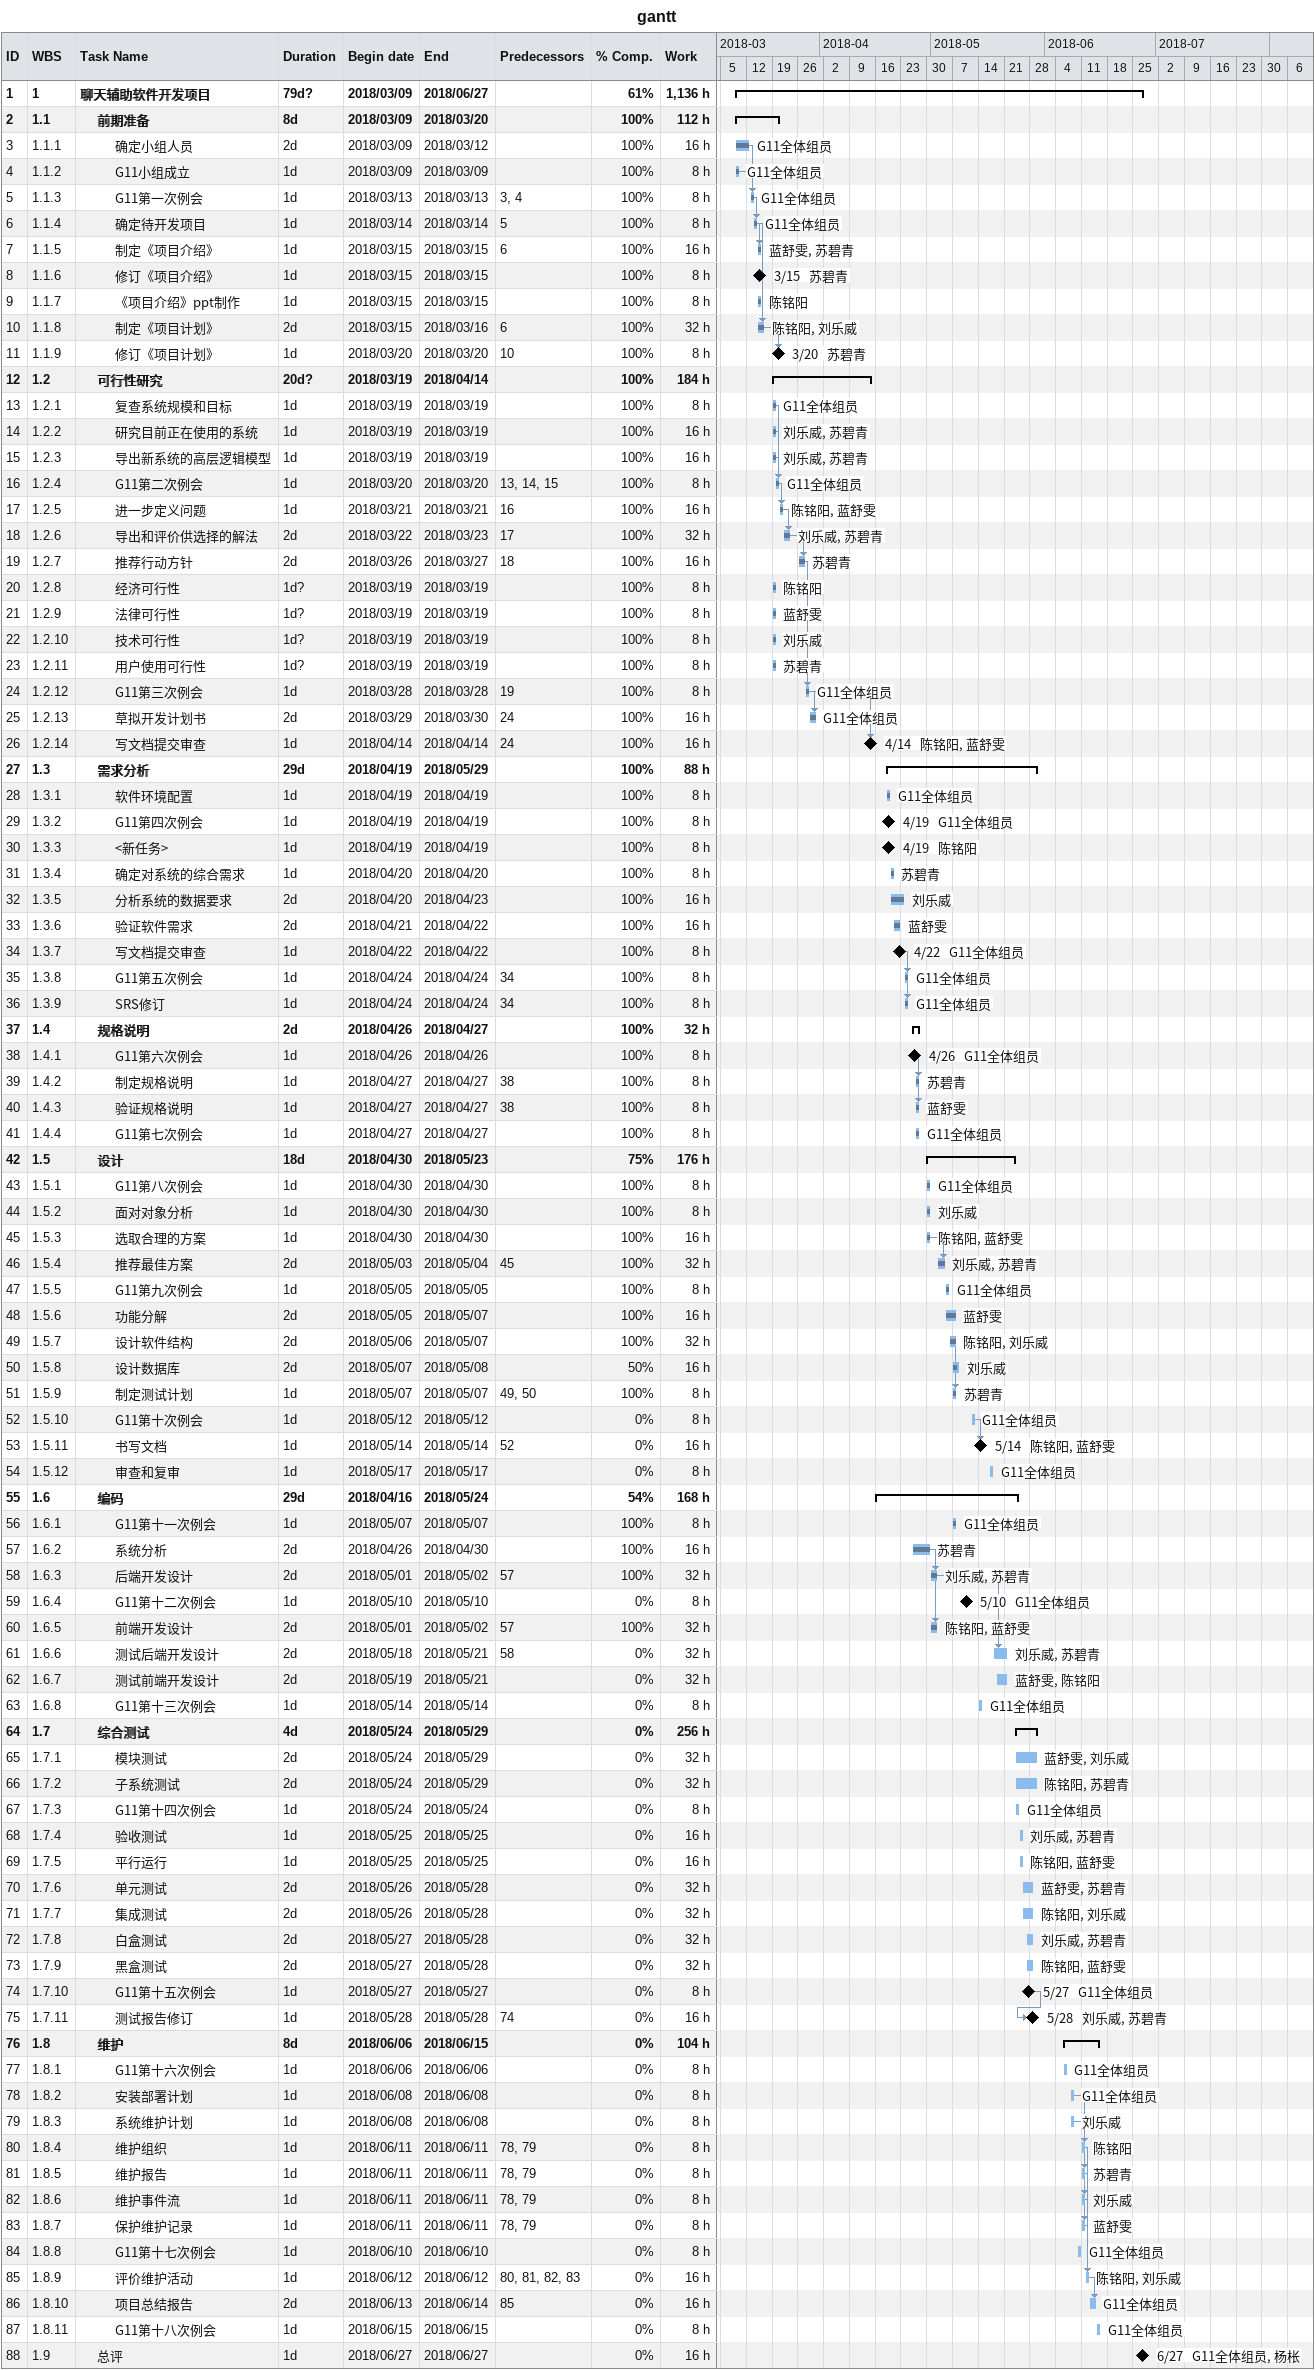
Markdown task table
gantt

| ID | WBS | Task | Duration | Start | Finish | Predecessors | Resources | % complete | Work (h) |
|---|---|---|---|---|---|---|---|---|---|
| 1 | 1 | **聊天辅助软件开发项目** | 79d? | 2018-03-09 | 2018-06-27 |  |  | 61 | 1136 |
| 2 | 1.1 | **前期准备** | 8d | 2018-03-09 | 2018-03-20 |  |  | 100 | 112 |
| 3 | 1.1.1 | 确定小组人员 | 2d | 2018-03-09 | 2018-03-12 |  | G11全体组员 | 100 | 16 |
| 4 | 1.1.2 | G11小组成立 | 1d | 2018-03-09 | 2018-03-09 |  | G11全体组员 | 100 | 8 |
| 5 | 1.1.3 | G11第一次例会 | 1d | 2018-03-13 | 2018-03-13 | 3, 4 | G11全体组员 | 100 | 8 |
| 6 | 1.1.4 | 确定待开发项目 | 1d | 2018-03-14 | 2018-03-14 | 5 | G11全体组员 | 100 | 8 |
| 7 | 1.1.5 | 制定《项目介绍》 | 1d | 2018-03-15 | 2018-03-15 | 6 | 蓝舒雯, 苏碧青 | 100 | 16 |
| 8 | 1.1.6 | 修订《项目介绍》 | 1d | 2018-03-15 | 2018-03-15 |  | 苏碧青 | 100 | 8 |
| 9 | 1.1.7 | 《项目介绍》ppt制作 | 1d | 2018-03-15 | 2018-03-15 |  | 陈铭阳 | 100 | 8 |
| 10 | 1.1.8 | 制定《项目计划》 | 2d | 2018-03-15 | 2018-03-16 | 6 | 陈铭阳, 刘乐威 | 100 | 32 |
| 11 | 1.1.9 | 修订《项目计划》 | 1d | 2018-03-20 | 2018-03-20 | 10 | 苏碧青 | 100 | 8 |
| 12 | 1.2 | **可行性研究** | 20d? | 2018-03-19 | 2018-04-14 |  |  | 100 | 184 |
| 13 | 1.2.1 | 复查系统规模和目标 | 1d | 2018-03-19 | 2018-03-19 |  | G11全体组员 | 100 | 8 |
| 14 | 1.2.2 | 研究目前正在使用的系统 | 1d | 2018-03-19 | 2018-03-19 |  | 刘乐威, 苏碧青 | 100 | 16 |
| 15 | 1.2.3 | 导出新系统的高层逻辑模型 | 1d | 2018-03-19 | 2018-03-19 |  | 刘乐威, 苏碧青 | 100 | 16 |
| 16 | 1.2.4 | G11第二次例会 | 1d | 2018-03-20 | 2018-03-20 | 13, 14, 15 | G11全体组员 | 100 | 8 |
| 17 | 1.2.5 | 进一步定义问题 | 1d | 2018-03-21 | 2018-03-21 | 16 | 陈铭阳, 蓝舒雯 | 100 | 16 |
| 18 | 1.2.6 | 导出和评价供选择的解法 | 2d | 2018-03-22 | 2018-03-23 | 17 | 刘乐威, 苏碧青 | 100 | 32 |
| 19 | 1.2.7 | 推荐行动方针 | 2d | 2018-03-26 | 2018-03-27 | 18 | 苏碧青 | 100 | 16 |
| 20 | 1.2.8 | 经济可行性 | 1d? | 2018-03-19 | 2018-03-19 |  | 陈铭阳 | 100 | 8 |
| 21 | 1.2.9 | 法律可行性 | 1d? | 2018-03-19 | 2018-03-19 |  | 蓝舒雯 | 100 | 8 |
| 22 | 1.2.10 | 技术可行性 | 1d? | 2018-03-19 | 2018-03-19 |  | 刘乐威 | 100 | 8 |
| 23 | 1.2.11 | 用户使用可行性 | 1d? | 2018-03-19 | 2018-03-19 |  | 苏碧青 | 100 | 8 |
| 24 | 1.2.12 | G11第三次例会 | 1d | 2018-03-28 | 2018-03-28 | 19 | G11全体组员 | 100 | 8 |
| 25 | 1.2.13 | 草拟开发计划书 | 2d | 2018-03-29 | 2018-03-30 | 24 | G11全体组员 | 100 | 16 |
| 26 | 1.2.14 | 写文档提交审查 | 1d | 2018-04-14 | 2018-04-14 | 24 | 陈铭阳, 蓝舒雯 | 100 | 16 |
| 27 | 1.3 | **需求分析** | 29d | 2018-04-19 | 2018-05-29 |  |  | 100 | 88 |
| 28 | 1.3.1 | 软件环境配置 | 1d | 2018-04-19 | 2018-04-19 |  | G11全体组员 | 100 | 8 |
| 29 | 1.3.2 | G11第四次例会 | 1d | 2018-04-19 | 2018-04-19 |  | G11全体组员 | 100 | 8 |
| 30 | 1.3.3 | <新任务> | 1d | 2018-04-19 | 2018-04-19 |  | 陈铭阳 | 100 | 8 |
| 31 | 1.3.4 | 确定对系统的综合需求 | 1d | 2018-04-20 | 2018-04-20 |  | 苏碧青 | 100 | 8 |
| 32 | 1.3.5 | 分析系统的数据要求 | 2d | 2018-04-20 | 2018-04-23 |  | 刘乐威 | 100 | 16 |
| 33 | 1.3.6 | 验证软件需求 | 2d | 2018-04-21 | 2018-04-22 |  | 蓝舒雯 | 100 | 16 |
| 34 | 1.3.7 | 写文档提交审查 | 1d | 2018-04-22 | 2018-04-22 |  | G11全体组员 | 100 | 8 |
| 35 | 1.3.8 | G11第五次例会 | 1d | 2018-04-24 | 2018-04-24 | 34 | G11全体组员 | 100 | 8 |
| 36 | 1.3.9 | SRS修订 | 1d | 2018-04-24 | 2018-04-24 | 34 | G11全体组员 | 100 | 8 |
| 37 | 1.4 | **规格说明** | 2d | 2018-04-26 | 2018-04-27 |  |  | 100 | 32 |
| 38 | 1.4.1 | G11第六次例会 | 1d | 2018-04-26 | 2018-04-26 |  | G11全体组员 | 100 | 8 |
| 39 | 1.4.2 | 制定规格说明 | 1d | 2018-04-27 | 2018-04-27 | 38 | 苏碧青 | 100 | 8 |
| 40 | 1.4.3 | 验证规格说明 | 1d | 2018-04-27 | 2018-04-27 | 38 | 蓝舒雯 | 100 | 8 |
| 41 | 1.4.4 | G11第七次例会 | 1d | 2018-04-27 | 2018-04-27 |  | G11全体组员 | 100 | 8 |
| 42 | 1.5 | **设计** | 18d | 2018-04-30 | 2018-05-23 |  |  | 75 | 176 |
| 43 | 1.5.1 | G11第八次例会 | 1d | 2018-04-30 | 2018-04-30 |  | G11全体组员 | 100 | 8 |
| 44 | 1.5.2 | 面对对象分析 | 1d | 2018-04-30 | 2018-04-30 |  | 刘乐威 | 100 | 8 |
| 45 | 1.5.3 | 选取合理的方案 | 1d | 2018-04-30 | 2018-04-30 |  | 陈铭阳, 蓝舒雯 | 100 | 16 |
| 46 | 1.5.4 | 推荐最佳方案 | 2d | 2018-05-03 | 2018-05-04 | 45 | 刘乐威, 苏碧青 | 100 | 32 |
| 47 | 1.5.5 | G11第九次例会 | 1d | 2018-05-05 | 2018-05-05 |  | G11全体组员 | 100 | 8 |
| 48 | 1.5.6 | 功能分解 | 2d | 2018-05-05 | 2018-05-07 |  | 蓝舒雯 | 100 | 16 |
| 49 | 1.5.7 | 设计软件结构 | 2d | 2018-05-06 | 2018-05-07 |  | 陈铭阳, 刘乐威 | 100 | 32 |
| 50 | 1.5.8 | 设计数据库 | 2d | 2018-05-07 | 2018-05-08 |  | 刘乐威 | 50 | 16 |
| 51 | 1.5.9 | 制定测试计划 | 1d | 2018-05-07 | 2018-05-07 | 49, 50 | 苏碧青 | 100 | 8 |
| 52 | 1.5.10 | G11第十次例会 | 1d | 2018-05-12 | 2018-05-12 |  | G11全体组员 | 0 | 8 |
| 53 | 1.5.11 | 书写文档 | 1d | 2018-05-14 | 2018-05-14 | 52 | 陈铭阳, 蓝舒雯 | 0 | 16 |
| 54 | 1.5.12 | 审查和复审 | 1d | 2018-05-17 | 2018-05-17 |  | G11全体组员 | 0 | 8 |
| 55 | 1.6 | **编码** | 29d | 2018-04-16 | 2018-05-24 |  |  | 54 | 168 |
| 56 | 1.6.1 | G11第十一次例会 | 1d | 2018-05-07 | 2018-05-07 |  | G11全体组员 | 100 | 8 |
| 57 | 1.6.2 | 系统分析 | 2d | 2018-04-26 | 2018-04-30 |  | 苏碧青 | 100 | 16 |
| 58 | 1.6.3 | 后端开发设计 | 2d | 2018-05-01 | 2018-05-02 | 57 | 刘乐威, 苏碧青 | 100 | 32 |
| 59 | 1.6.4 | G11第十二次例会 | 1d | 2018-05-10 | 2018-05-10 |  | G11全体组员 | 0 | 8 |
| 60 | 1.6.5 | 前端开发设计 | 2d | 2018-05-01 | 2018-05-02 | 57 | 陈铭阳, 蓝舒雯 | 100 | 32 |
| 61 | 1.6.6 | 测试后端开发设计 | 2d | 2018-05-18 | 2018-05-21 | 58 | 刘乐威, 苏碧青 | 0 | 32 |
| 62 | 1.6.7 | 测试前端开发设计 | 2d | 2018-05-19 | 2018-05-21 |  | 蓝舒雯, 陈铭阳 | 0 | 32 |
| 63 | 1.6.8 | G11第十三次例会 | 1d | 2018-05-14 | 2018-05-14 |  | G11全体组员 | 0 | 8 |
| 64 | 1.7 | **综合测试** | 4d | 2018-05-24 | 2018-05-29 |  |  | 0 | 256 |
| 65 | 1.7.1 | 模块测试 | 2d | 2018-05-24 | 2018-05-29 |  | 蓝舒雯, 刘乐威 | 0 | 32 |
| 66 | 1.7.2 | 子系统测试 | 2d | 2018-05-24 | 2018-05-29 |  | 陈铭阳, 苏碧青 | 0 | 32 |
| 67 | 1.7.3 | G11第十四次例会 | 1d | 2018-05-24 | 2018-05-24 |  | G11全体组员 | 0 | 8 |
| 68 | 1.7.4 | 验收测试 | 1d | 2018-05-25 | 2018-05-25 |  | 刘乐威, 苏碧青 | 0 | 16 |
| 69 | 1.7.5 | 平行运行 | 1d | 2018-05-25 | 2018-05-25 |  | 陈铭阳, 蓝舒雯 | 0 | 16 |
| 70 | 1.7.6 | 单元测试 | 2d | 2018-05-26 | 2018-05-28 |  | 蓝舒雯, 苏碧青 | 0 | 32 |
| 71 | 1.7.7 | 集成测试 | 2d | 2018-05-26 | 2018-05-28 |  | 陈铭阳, 刘乐威 | 0 | 32 |
| 72 | 1.7.8 | 白盒测试 | 2d | 2018-05-27 | 2018-05-28 |  | 刘乐威, 苏碧青 | 0 | 32 |
| 73 | 1.7.9 | 黑盒测试 | 2d | 2018-05-27 | 2018-05-28 |  | 陈铭阳, 蓝舒雯 | 0 | 32 |
| 74 | 1.7.10 | G11第十五次例会 | 1d | 2018-05-27 | 2018-05-27 |  | G11全体组员 | 0 | 8 |
| 75 | 1.7.11 | 测试报告修订 | 1d | 2018-05-28 | 2018-05-28 | 74 | 刘乐威, 苏碧青 | 0 | 16 |
| 76 | 1.8 | **维护** | 8d | 2018-06-06 | 2018-06-15 |  |  | 0 | 104 |
| 77 | 1.8.1 | G11第十六次例会 | 1d | 2018-06-06 | 2018-06-06 |  | G11全体组员 | 0 | 8 |
| 78 | 1.8.2 | 安装部署计划 | 1d | 2018-06-08 | 2018-06-08 |  | G11全体组员 | 0 | 8 |
| 79 | 1.8.3 | 系统维护计划 | 1d | 2018-06-08 | 2018-06-08 |  | 刘乐威 | 0 | 8 |
| 80 | 1.8.4 | 维护组织 | 1d | 2018-06-11 | 2018-06-11 | 78, 79 | 陈铭阳 | 0 | 8 |
| 81 | 1.8.5 | 维护报告 | 1d | 2018-06-11 | 2018-06-11 | 78, 79 | 苏碧青 | 0 | 8 |
| 82 | 1.8.6 | 维护事件流 | 1d | 2018-06-11 | 2018-06-11 | 78, 79 | 刘乐威 | 0 | 8 |
| 83 | 1.8.7 | 保护维护记录 | 1d | 2018-06-11 | 2018-06-11 | 78, 79 | 蓝舒雯 | 0 | 8 |
| 84 | 1.8.8 | G11第十七次例会 | 1d | 2018-06-10 | 2018-06-10 |  | G11全体组员 | 0 | 8 |
| 85 | 1.8.9 | 评价维护活动 | 1d | 2018-06-12 | 2018-06-12 | 80, 81, 82, 83 | 陈铭阳, 刘乐威 | 0 | 16 |
| 86 | 1.8.10 | 项目总结报告 | 2d | 2018-06-13 | 2018-06-14 | 85 | G11全体组员 | 0 | 16 |
| 87 | 1.8.11 | G11第十八次例会 | 1d | 2018-06-15 | 2018-06-15 |  | G11全体组员 | 0 | 8 |
| 88 | 1.9 | 总评 | 1d | 2018-06-27 | 2018-06-27 |  | G11全体组员, 杨枨 | 0 | 16 |
